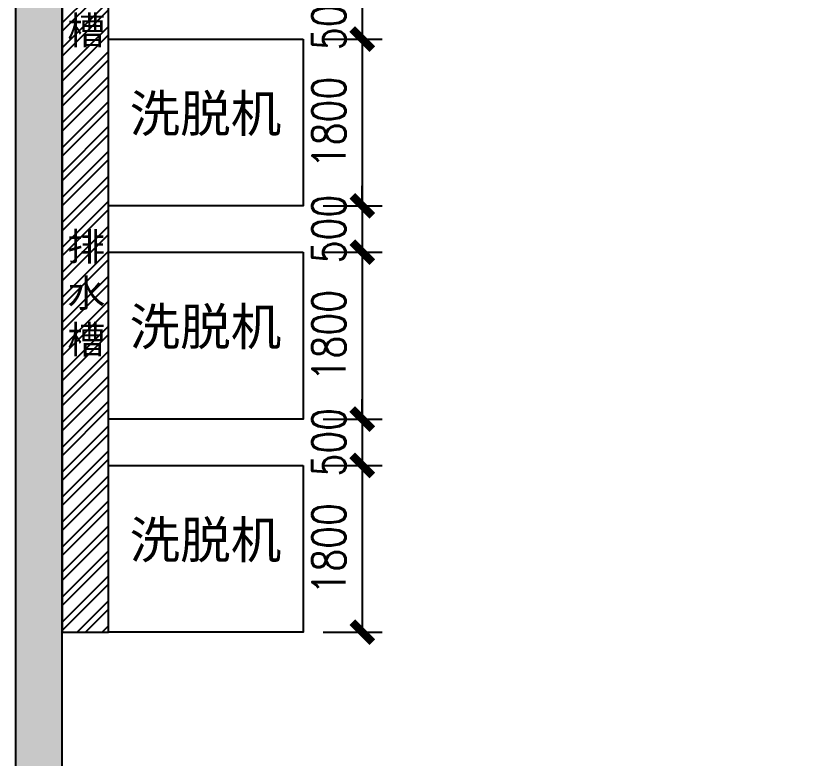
# Model space of a CAD drawing. Header units: millimetres. Extents: x 28866 to 196092, y 16567 to 68963.
# Drawn here: x 69040 to 77608, y 34566 to 42574 of the extents above; entities that cross this region are included whole.
import ezdxf

# ---------------------------------------------------------------- set-up
doc = ezdxf.new("R2010")
doc.units = ezdxf.units.MM
for name, color, linetype in [('font_blue', 142, 'Continuous'), ('font_grey', 254, 'Continuous'), ('green', 122, 'Continuous'), ('wall', 250, 'Continuous')]:
    doc.layers.add(name, color=color, linetype=linetype)
doc.styles.add('ROMANS', font='ROMANS.shx', dxfattribs={"width": 0.8, "bigfont": 'hhztxt.shx'})
doc.styles.get("Standard").update_dxf_attribs({"font": 'arial.ttf', "height": 200})
doc.dimstyles.new('dim1-150', dxfattribs={"dimscale": 180, "dimtxt": 2, "dimasz": 1.2, "dimexe": 1.2, "dimexo": 1.2, "dimgap": 1, "dimtad": 1, "dimdec": 0, "dimdsep": 46, "dimtxsty": 'ROMANS', "dimblk": 'ARCHTICK', "dimcen": 0, "dimadec": 0, "dimazin": 0, "dimtfac": 0.71, "dimtdec": 0, "dimtix": 1, "dimtmove": 0, "dimatfit": 3, "dimldrblk": 'ARCHTICK', "dimfxl": 0, "dimtolj": 1, "dimtzin": 0, "dimarcsym": 0})

# ---------------------------------------------------------------- blocks, each defined once
blk = doc.blocks.new('_ArchTick')
at = {"color": 0, "linetype": 'ByBlock', "const_width": 0.4}
blk.add_lwpolyline([(-0.5, -0.5), (0.5, 0.5)], dxfattribs=at)
blk = doc.blocks.new('*D43')
at = {"layer": 'Defpoints', "color": 0, "transparency": 16777216}
for p in [(72140.3, 42824.3), (72140.3, 42324.3), (72777, 42324.3)]:
    blk.add_point(p, dxfattribs=at)
at = {"layer": 'font_grey', "color": 0, "lineweight": -2, "transparency": 16777216}
for p, q in [((72777, 42824.3), (72777, 43040.3)), ((72356.3, 42824.3), (72993, 42824.3)), ((72777, 42824.3), (72777, 42324.3)), ((72356.3, 42324.3), (72993, 42324.3)), ((72777, 42324.3), (72777, 42108.3))]:
    blk.add_line(p, q, dxfattribs=at)
at = {"layer": 'font_grey', "color": 0, "lineweight": -2, "transparency": 16777216, "xscale": 216, "yscale": 216, "zscale": 216}
for p, rotation in [((72777, 42824.3), 270), ((72777, 42324.3), 90)]:
    blk.add_blockref('_ArchTick', p, dxfattribs=dict(at, rotation=rotation))
at = {"layer": 'font_grey', "color": 0, "transparency": 16777216, "insert": (72417, 42574.3), "char_height": 360, "attachment_point": 5, "rotation": 90, "style": 'ROMANS'}
blk.add_mtext('\\A1;500', dxfattribs=at)
blk = doc.blocks.new('*D44')
at = {"layer": 'Defpoints', "color": 0, "transparency": 16777216}
for p in [(72140.3, 42324.3), (72140.3, 40524.3), (72777, 40524.3)]:
    blk.add_point(p, dxfattribs=at)
at = {"layer": 'font_grey', "color": 0, "lineweight": -2, "transparency": 16777216}
for p, q in [((72356.3, 42324.3), (72993, 42324.3)), ((72777, 42324.3), (72777, 40524.3)), ((72356.3, 40524.3), (72993, 40524.3))]:
    blk.add_line(p, q, dxfattribs=at)
at = {"layer": 'font_grey', "color": 0, "lineweight": -2, "transparency": 16777216, "xscale": 216, "yscale": 216, "zscale": 216}
for p, rotation in [((72777, 42324.3), 90), ((72777, 40524.3), 270)]:
    blk.add_blockref('_ArchTick', p, dxfattribs=dict(at, rotation=rotation))
at = {"layer": 'font_grey', "color": 0, "transparency": 16777216, "insert": (72417, 41424.3), "char_height": 360, "attachment_point": 5, "rotation": 90, "style": 'ROMANS'}
blk.add_mtext('\\A1;1800', dxfattribs=at)
blk = doc.blocks.new('*D45')
at = {"layer": 'Defpoints', "color": 0, "transparency": 16777216}
for p in [(72140.3, 40524.3), (72140.3, 40024.3), (72777, 40024.3)]:
    blk.add_point(p, dxfattribs=at)
at = {"layer": 'font_grey', "color": 0, "lineweight": -2, "transparency": 16777216}
for p, q in [((72777, 40524.3), (72777, 40740.3)), ((72356.3, 40524.3), (72993, 40524.3)), ((72777, 40524.3), (72777, 40024.3)), ((72356.3, 40024.3), (72993, 40024.3)), ((72777, 40024.3), (72777, 39808.3))]:
    blk.add_line(p, q, dxfattribs=at)
at = {"layer": 'font_grey', "color": 0, "lineweight": -2, "transparency": 16777216, "xscale": 216, "yscale": 216, "zscale": 216}
for p, rotation in [((72777, 40524.3), 270), ((72777, 40024.3), 90)]:
    blk.add_blockref('_ArchTick', p, dxfattribs=dict(at, rotation=rotation))
at = {"layer": 'font_grey', "color": 0, "transparency": 16777216, "insert": (72417, 40274.3), "char_height": 360, "attachment_point": 5, "rotation": 90, "style": 'ROMANS'}
blk.add_mtext('\\A1;500', dxfattribs=at)
blk = doc.blocks.new('*D46')
at = {"layer": 'Defpoints', "color": 0, "transparency": 16777216}
for p in [(72140.3, 40024.3), (72140.3, 38224.3), (72777, 38224.3)]:
    blk.add_point(p, dxfattribs=at)
at = {"layer": 'font_grey', "color": 0, "lineweight": -2, "transparency": 16777216}
for p, q in [((72356.3, 40024.3), (72993, 40024.3)), ((72777, 40024.3), (72777, 38224.3)), ((72356.3, 38224.3), (72993, 38224.3))]:
    blk.add_line(p, q, dxfattribs=at)
at = {"layer": 'font_grey', "color": 0, "lineweight": -2, "transparency": 16777216, "xscale": 216, "yscale": 216, "zscale": 216}
for p, rotation in [((72777, 40024.3), 90), ((72777, 38224.3), 270)]:
    blk.add_blockref('_ArchTick', p, dxfattribs=dict(at, rotation=rotation))
at = {"layer": 'font_grey', "color": 0, "transparency": 16777216, "insert": (72417, 39124.3), "char_height": 360, "attachment_point": 5, "rotation": 90, "style": 'ROMANS'}
blk.add_mtext('\\A1;1800', dxfattribs=at)
blk = doc.blocks.new('*D47')
at = {"layer": 'Defpoints', "color": 0, "transparency": 16777216}
for p in [(72140.3, 38224.3), (72140.3, 37724.3), (72777, 37724.3)]:
    blk.add_point(p, dxfattribs=at)
at = {"layer": 'font_grey', "color": 0, "lineweight": -2, "transparency": 16777216}
for p, q in [((72777, 38224.3), (72777, 38440.3)), ((72356.3, 38224.3), (72993, 38224.3)), ((72777, 38224.3), (72777, 37724.3)), ((72356.3, 37724.3), (72993, 37724.3)), ((72777, 37724.3), (72777, 37508.3))]:
    blk.add_line(p, q, dxfattribs=at)
at = {"layer": 'font_grey', "color": 0, "lineweight": -2, "transparency": 16777216, "xscale": 216, "yscale": 216, "zscale": 216}
for p, rotation in [((72777, 38224.3), 270), ((72777, 37724.3), 90)]:
    blk.add_blockref('_ArchTick', p, dxfattribs=dict(at, rotation=rotation))
at = {"layer": 'font_grey', "color": 0, "transparency": 16777216, "insert": (72417, 37974.3), "char_height": 360, "attachment_point": 5, "rotation": 90, "style": 'ROMANS'}
blk.add_mtext('\\A1;500', dxfattribs=at)
blk = doc.blocks.new('*D48')
at = {"layer": 'Defpoints', "color": 0, "transparency": 16777216}
for p in [(72140.3, 37724.3), (72140.3, 35924.3), (72777, 35924.3)]:
    blk.add_point(p, dxfattribs=at)
at = {"layer": 'font_grey', "color": 0, "lineweight": -2, "transparency": 16777216}
for p, q in [((72356.3, 37724.3), (72993, 37724.3)), ((72777, 37724.3), (72777, 35924.3)), ((72356.3, 35924.3), (72993, 35924.3))]:
    blk.add_line(p, q, dxfattribs=at)
at = {"layer": 'font_grey', "color": 0, "lineweight": -2, "transparency": 16777216, "xscale": 216, "yscale": 216, "zscale": 216}
for p, rotation in [((72777, 37724.3), 90), ((72777, 35924.3), 270)]:
    blk.add_blockref('_ArchTick', p, dxfattribs=dict(at, rotation=rotation))
at = {"layer": 'font_grey', "color": 0, "transparency": 16777216, "insert": (72417, 36824.3), "char_height": 360, "attachment_point": 5, "rotation": 90, "style": 'ROMANS'}
blk.add_mtext('\\A1;1800', dxfattribs=at)

msp = doc.modelspace()

# ---------------------------------------------------------------- hatches: boundary and pattern name
at = {"layer": 'font_grey'}
h = msp.add_hatch(dxfattribs=at)
h.set_pattern_fill('ANSI32', color=8, scale=40)
h.paths.add_polyline_path([(76417.2, 64343.2), (77612, 64343.2), (77612, 64883.2), (76417.2, 64883.2)], flags=9)
h.paths.add_polyline_path([(75304.3, 64343.2), (76224.9, 64343.2), (76224.9, 64883.2), (75304.3, 64883.2)], flags=9)
h.paths.add_polyline_path([(73917.2, 64343.2), (75112, 64343.2), (75112, 64883.2), (73917.2, 64883.2)], flags=9)
h.paths.add_polyline_path([(93981.5, 29818.6), (94570.6, 29818.6), (94570.6, 32040.1), (93981.5, 32040.1)], flags=9)
h.paths.add_polyline_path([(93981.5, 34818.6), (94570.6, 34818.6), (94570.6, 37040.1), (93981.5, 37040.1)], flags=9)
h.paths.add_polyline_path([(85393, 39314.8), (85746.5, 39314.8), (85746.5, 40177.7), (85393, 40177.7)], flags=9)
h.paths.add_polyline_path([(79750.6, 38798.3), (80104, 38798.3), (80104, 40666.9), (79750.6, 40666.9)], flags=9)
h.paths.add_polyline_path([(85393, 45824.6), (85746.5, 45824.6), (85746.5, 46687.6), (85393, 46687.6)], flags=9)
h.paths.add_polyline_path([(79750.6, 45308.2), (80104, 45308.2), (80104, 47176.8), (79750.6, 47176.8)], flags=9)
h.paths.add_polyline_path([(85393, 52318.1), (85746.5, 52318.1), (85746.5, 53181), (85393, 53181)], flags=9)
h.paths.add_polyline_path([(79750.6, 51801.6), (80104, 51801.6), (80104, 53670.2), (79750.6, 53670.2)], flags=9)
h.paths.add_polyline_path([(93981.5, 39818.6), (94570.6, 39818.6), (94570.6, 42040.1), (93981.5, 42040.1)], flags=9)
h.paths.add_polyline_path([(69497.9, 38643.9), (70083.7, 38643.9), (70083.7, 40325.1), (69497.9, 40325.1)], flags=9)
h.paths.add_polyline_path([(69497.9, 41979.3), (70083.7, 41979.3), (70083.7, 43660.6), (69497.9, 43660.6)], flags=9)
h.paths.add_polyline_path([(69497.9, 45650.5), (70083.7, 45650.5), (70083.7, 47331.8), (69497.9, 47331.8)], flags=9)
h.paths.add_polyline_path([(69497.9, 48985.9), (70083.7, 48985.9), (70083.7, 50667.2), (69497.9, 50667.2)], flags=9)
h.paths.add_polyline_path([(69497.9, 52343.7), (70083.7, 52343.7), (70083.7, 54025), (69497.9, 54025)], flags=9)
h.paths.add_polyline_path([(84534.4, 60474.8), (84534.4, 59700.5), (86454.9, 59700.5), (86454.9, 60474.8)], flags=9)
h.paths.add_polyline_path([(70146.9, 38769.4), (72063.1, 38769.4), (72063.1, 39541.5), (70146.9, 39541.5)], flags=9)
h.paths.add_polyline_path([(70146.9, 36469.4), (72063.1, 36469.4), (72063.1, 37241.5), (70146.9, 37241.5)], flags=9)
h.paths.add_polyline_path([(70146.9, 43369.4), (72063.1, 43369.4), (72063.1, 44141.5), (70146.9, 44141.5)], flags=9)
h.paths.add_polyline_path([(70146.9, 41069.4), (72063.1, 41069.4), (72063.1, 41841.5), (70146.9, 41841.5)], flags=9)
h.paths.add_polyline_path([(70146.9, 47969.4), (72063.1, 47969.4), (72063.1, 48741.5), (70146.9, 48741.5)], flags=9)
h.paths.add_polyline_path([(70146.9, 45669.4), (72063.1, 45669.4), (72063.1, 46441.5), (70146.9, 46441.5)], flags=9)
h.paths.add_polyline_path([(85283.2, 61870.6), (87199.4, 61870.6), (87199.4, 62642.7), (85283.2, 62642.7)], flags=9)
h.paths.add_polyline_path([(81606.9, 65061.2), (82381.2, 65061.2), (82381.2, 66981.8), (81606.9, 66981.8)], flags=9)
h.paths.add_polyline_path([(79106.9, 65061.2), (79881.2, 65061.2), (79881.2, 66981.8), (79106.9, 66981.8)], flags=9)
h.paths.add_polyline_path([(76606.9, 65061.2), (77381.2, 65061.2), (77381.2, 66981.8), (76606.9, 66981.8)], flags=9)
h.paths.add_polyline_path([(74067.8, 65061.2), (74842.1, 65061.2), (74842.1, 66981.8), (74067.8, 66981.8)], flags=9)
h.paths.add_polyline_path([(70146.9, 54869.4), (72063.1, 54869.4), (72063.1, 55641.5), (70146.9, 55641.5)], flags=9)
h.paths.add_polyline_path([(70146.9, 52569.4), (72063.1, 52569.4), (72063.1, 53341.5), (70146.9, 53341.5)], flags=9)
h.paths.add_polyline_path([(70146.9, 50269.4), (72063.1, 50269.4), (72063.1, 51041.5), (70146.9, 51041.5)], flags=9)
at = {"layer": 'wall'}
h = msp.add_hatch(dxfattribs=at)
h.set_pattern_fill('AR-B816', color=256)
h.paths.add_polyline_path([(86040.3, 17067.2), (86040.3, 16567.2), (95040.3, 16567.2), (95040.3, 67567.2), (69040.3, 67567.2), (69040.3, 16567.2), (78040.3, 16567.2), (78040.3, 17067.2), (69540.3, 17067.2), (69540.3, 67067.2), (94540.3, 67067.2), (94540.3, 17067.2)])
h = msp.add_hatch(dxfattribs=at)
h.set_pattern_fill('ANSI32', color=9, scale=20)
h.set_pattern_definition([(45, (0, -6027.37), (-134.70384, 134.70384), []), (45, (89.8, -6027.37), (-134.70384, 134.70384), [])])
h.paths.add_polyline_path([(69540.3, 35924.3), (70040.3, 35924.3), (70040.3, 56124.3), (69540.3, 56124.3)])
h.paths.add_polyline_path([(69497.9, 38643.9), (70083.7, 38643.9), (70083.7, 40325.1), (69497.9, 40325.1)], flags=9)
h.paths.add_polyline_path([(69497.9, 41979.3), (70083.7, 41979.3), (70083.7, 43660.6), (69497.9, 43660.6)], flags=9)
h.paths.add_polyline_path([(69497.9, 45650.5), (70083.7, 45650.5), (70083.7, 47331.8), (69497.9, 47331.8)], flags=9)
h.paths.add_polyline_path([(69497.9, 48985.9), (70083.7, 48985.9), (70083.7, 50667.2), (69497.9, 50667.2)], flags=9)
h.paths.add_polyline_path([(69497.9, 52343.7), (70083.7, 52343.7), (70083.7, 54025), (69497.9, 54025)], flags=9)

# ---------------------------------------------------------------- linework, layer by layer
at = {"layer": 'green'}
for points in [[(70040.3, 56124.3), (69540.3, 56124.3), (69540.3, 35924.3), (70040.3, 35924.3)], [(72140.3, 42324.3), (72140.3, 40524.3), (70040.3, 40524.3), (70040.3, 42324.3)], [(72140.3, 40024.3), (72140.3, 38224.3), (70040.3, 38224.3), (70040.3, 40024.3)], [(72140.3, 37724.3), (72140.3, 35924.3), (70040.3, 35924.3), (70040.3, 37724.3)]]:
    msp.add_lwpolyline(points, close=True, dxfattribs=at)
at = {"layer": 'wall'}
for points in [[(78040.3, 16567.2), (69040.3, 16567.2), (69040.3, 67567.2), (95040.3, 67567.2), (95040.3, 16567.2), (86040.3, 16567.2)], [(78040.3, 17067.2), (69540.3, 17067.2), (69540.3, 67067.2), (94540.3, 67067.2), (94540.3, 17067.2), (86040.3, 17067.2)]]:
    msp.add_lwpolyline(points, dxfattribs=at)

# ---------------------------------------------------------------- texts
at = {"layer": 'font_blue', "attachment_point": 1}
for s, width, insert, char_height in [('排水槽', 575.866, (69594.7, 43568.8), 300), ('洗脱机', 1947.918, (70267, 41721.4), 400), ('排水槽', 575.866, (69594.7, 40233.4), 300), ('洗脱机', 1947.918, (70267, 39421.4), 400), ('洗脱机', 1947.918, (70267, 37121.4), 400)]:
    msp.add_mtext_dynamic_manual_height_columns(s, width=width, gutter_width=500, heights=[0], dxfattribs=dict(at, insert=insert, char_height=char_height))

# ---------------------------------------------------------------- dimensions: what is measured, and where the dimension line sits
at = {"layer": 'font_grey'}
for base, p1, p2, picture, middle in [((72777, 42324.3), (72140.3, 42824.3), (72140.3, 42324.3), '*D43', (72417, 42574.3)), ((72777, 40524.3), (72140.3, 42324.3), (72140.3, 40524.3), '*D44', (72417, 41424.3)), ((72777, 40024.3), (72140.3, 40524.3), (72140.3, 40024.3), '*D45', (72417, 40274.3)), ((72777, 38224.3), (72140.3, 40024.3), (72140.3, 38224.3), '*D46', (72417, 39124.3)), ((72777, 37724.3), (72140.3, 38224.3), (72140.3, 37724.3), '*D47', (72417, 37974.3)), ((72777, 35924.3), (72140.3, 37724.3), (72140.3, 35924.3), '*D48', (72417, 36824.3))]:
    dim = msp.add_linear_dim(base=base, p1=p1, p2=p2, angle=90, dimstyle='dim1-150', dxfattribs=at)
    dim.commit()
    dim.dimension.update_dxf_attribs({"geometry": picture, "text_midpoint": middle})

doc.saveas('drawing.dxf')
